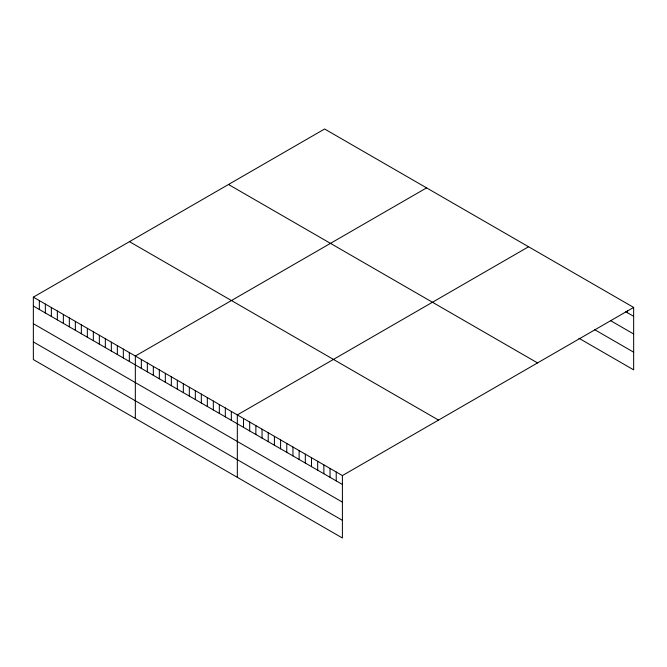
<?xml version="1.0" encoding="UTF-8"?>
<svg xmlns="http://www.w3.org/2000/svg" width="667" height="667" viewBox="0 0 667 667"><rect width="100%" height="100%" fill="white"/><g stroke="black" fill="none" stroke-linecap="round" stroke-linejoin="round"><path stroke-width="1" d="M633.65 307.429L342.404 475.579L342.404 538.002L33.35 359.571L33.35 297.148L324.596 128.998L633.65 307.429L633.65 369.851L578.906 338.244M426.58 187.877L135.334 356.028L135.334 418.451M528.572 246.765L237.327 414.916L237.327 477.339M625.704 311.722L633.65 316.308M610.689 320.727L633.65 333.975M594.797 329.748L633.65 352.184M228.481 184.484L537.535 362.915M129.465 241.654L438.519 420.085M33.35 297.148L342.404 475.579M33.35 306.028L342.404 484.459M33.35 323.695L342.404 502.126M33.35 341.904L342.404 520.335M627.472 310.764L627.472 312.74M336.226 472.011L336.226 480.89M330.04 468.442L330.04 477.322M323.862 464.874L323.862 473.753M317.684 461.306L317.684 470.185M311.497 457.737L311.497 466.617M305.319 454.169L305.319 463.048M299.133 450.6L299.133 459.48M292.955 447.032L292.955 455.911M286.777 443.463L286.777 452.343M280.59 439.895L280.59 448.774M274.412 436.326L274.412 445.206M268.234 432.758L268.234 441.637M262.048 429.189L262.048 438.069M255.87 425.621L255.87 434.5M249.691 422.053L249.691 430.932M243.505 418.484L243.505 427.364M231.324 411.447L231.324 420.327M225.329 407.987L225.329 416.867M219.326 404.519L219.326 413.398M213.332 401.059L213.332 409.938M207.329 397.59L207.329 406.478M201.334 394.13L201.334 403.01M195.331 390.662L195.331 399.55M189.328 387.202L189.328 396.081M183.333 383.742L183.333 392.621M177.33 380.273L177.33 389.153M171.336 376.813L171.336 385.693M165.333 373.345L165.333 382.233M159.338 369.885L159.338 378.764M153.335 366.416L153.335 375.304M147.34 362.956L147.34 371.836M141.337 359.496L141.337 368.376M129.34 352.568L129.34 361.447M123.337 349.099L123.337 357.979M117.342 345.639L117.342 354.519M111.339 342.171L111.339 351.059M105.344 338.711L105.344 347.59M99.341 335.251L99.341 344.13M93.347 331.782L93.347 340.662M87.344 328.322L87.344 337.202M81.341 324.854L81.341 333.733M75.346 321.394L75.346 330.273M69.343 317.926L69.343 326.813M63.348 314.465L63.348 323.345M57.345 311.005L57.345 319.885M51.351 307.537L51.351 316.416M45.348 304.077L45.348 312.956M39.353 300.609L39.353 309.488"/></g></svg>
